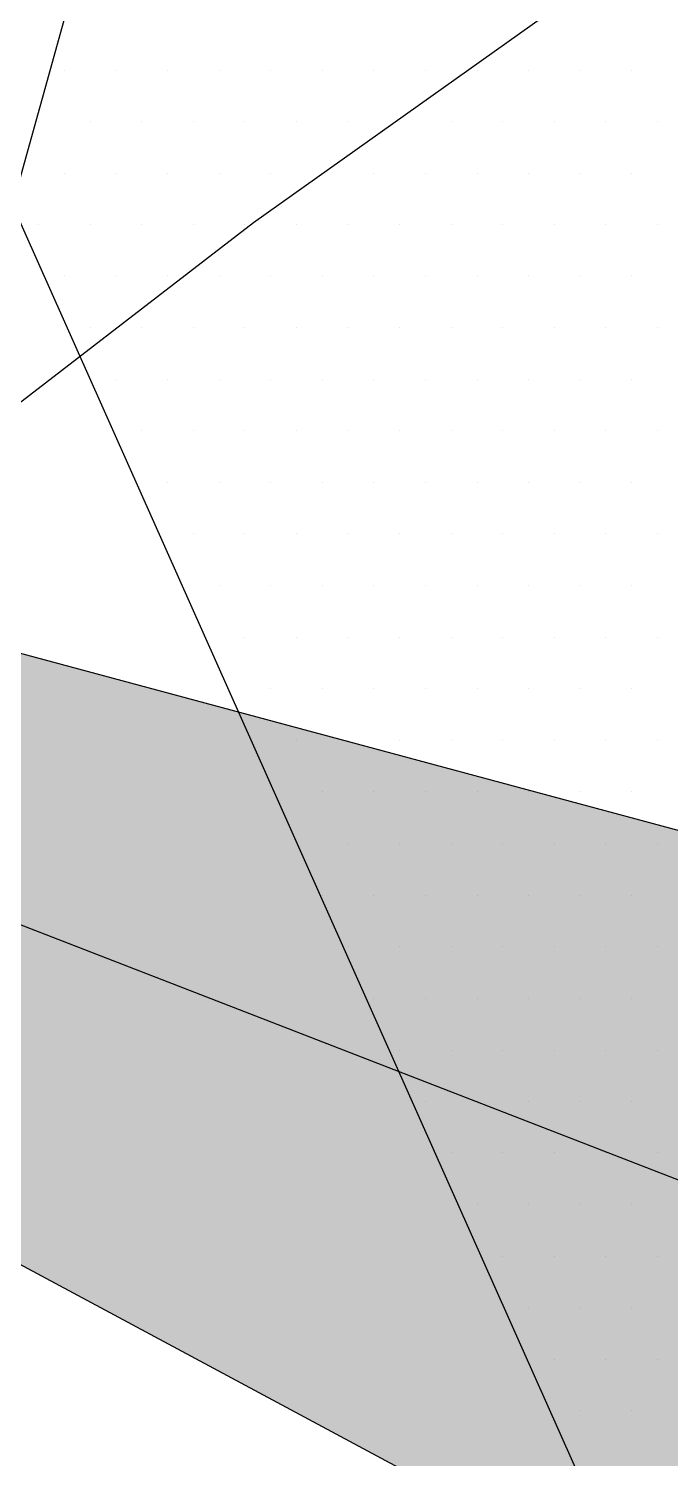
# Paper-space layout 'TOP_A1_00200_01-01-2017_MODELE' of a CAD drawing. Header units: millimetres. Extents: x -52 to 293, y -3 to 294.
# Drawn here: x 199.962 to 200.647, y 133.318 to 134.844 of the extents above; entities that cross this region are included whole.
import ezdxf

# ---------------------------------------------------------------- set-up
doc = ezdxf.new("R2010")
doc.units = ezdxf.units.MM
doc.header["$LTSCALE"] = 2
doc.linetypes.add('CACHEX2', pattern=[0.75, 0.5, -0.25])
for name, color, linetype in [('CALQUE_7', 4, 'Continuous'), ('CARTOUCHE', 7, 'Continuous'), ('rosace', 7, 'Continuous')]:
    doc.layers.add(name, color=color, linetype=linetype)

# ---------------------------------------------------------------- blocks, each defined once
blk = doc.blocks.new('A$C715108E3')
at = {"layer": 'CALQUE_7', "color": 131}
for p, q in [((-20.4584, -5.8091), (-20.4584, -5.8091)), ((-20.432, -5.8091), (-20.432, -5.8091)), ((-20.3403, -5.8091), (-20.3403, -5.8091)), ((-20.2489, -5.8091), (-20.2489, -5.8091)), ((-20.157, -5.8091), (-20.157, -5.8091)), ((-20.0652, -5.8091), (-20.0652, -5.8091)), ((-19.9737, -5.8091), (-19.9737, -5.8091)), ((-19.8819, -5.8091), (-19.8819, -5.8091)), ((-19.7899, -5.8091), (-19.7899, -5.8091)), ((-19.6979, -5.8091), (-19.6979, -5.8091)), ((-19.6068, -5.8091), (-19.6068, -5.8091)), ((-19.5146, -5.8091), (-19.5146, -5.8091)), ((-19.4228, -5.8091), (-19.4228, -5.8091)), ((-20.4839, -5.9003), (-20.4839, -5.9003)), ((-20.4779, -5.9003), (-20.4779, -5.9003)), ((-20.3864, -5.9003), (-20.3864, -5.9003)), ((-20.2946, -5.9003), (-20.2946, -5.9003)), ((-20.2028, -5.9003), (-20.2028, -5.9003)), ((-20.1111, -5.9003), (-20.1111, -5.9003)), ((-20.0195, -5.9003), (-20.0195, -5.9003)), ((-19.9275, -5.9003), (-19.9275, -5.9003)), ((-19.8354, -5.9003), (-19.8354, -5.9003)), ((-19.7442, -5.9003), (-19.7442, -5.9003)), ((-19.6521, -5.9003), (-19.6521, -5.9003)), ((-19.5603, -5.9003), (-19.5603, -5.9003)), ((-19.469, -5.9003), (-19.469, -5.9003)), ((-19.377, -5.9003), (-19.377, -5.9003)), ((-20.432, -5.9927), (-20.432, -5.9927)), ((-20.3403, -5.9927), (-20.3403, -5.9927)), ((-20.2489, -5.9927), (-20.2489, -5.9927)), ((-20.157, -5.9927), (-20.157, -5.9927)), ((-20.0652, -5.9927), (-20.0652, -5.9927)), ((-19.9737, -5.9927), (-19.9737, -5.9927)), ((-19.8819, -5.9927), (-19.8819, -5.9927)), ((-19.7899, -5.9927), (-19.7899, -5.9927)), ((-19.6979, -5.9927), (-19.6979, -5.9927)), ((-19.6068, -5.9927), (-19.6068, -5.9927)), ((-19.5146, -5.9927), (-19.5146, -5.9927)), ((-19.4228, -5.9927), (-19.4228, -5.9927)), ((-20.4779, -6.0842), (-20.4779, -6.0842)), ((-20.3864, -6.0842), (-20.3864, -6.0842)), ((-20.2946, -6.0842), (-20.2946, -6.0842)), ((-20.2028, -6.0842), (-20.2028, -6.0842)), ((-20.1111, -6.0842), (-20.1111, -6.0842)), ((-20.0195, -6.0842), (-20.0195, -6.0842)), ((-19.9275, -6.0842), (-19.9275, -6.0842)), ((-19.8354, -6.0842), (-19.8354, -6.0842)), ((-19.7442, -6.0842), (-19.7442, -6.0842)), ((-19.6521, -6.0842), (-19.6521, -6.0842)), ((-19.5603, -6.0842), (-19.5603, -6.0842)), ((-19.469, -6.0842), (-19.469, -6.0842)), ((-19.377, -6.0842), (-19.377, -6.0842)), ((-20.4685, -6.1753), (-20.4685, -6.1753)), ((-20.432, -6.1753), (-20.432, -6.1753)), ((-20.3403, -6.1753), (-20.3403, -6.1753)), ((-20.2489, -6.1753), (-20.2489, -6.1753)), ((-20.157, -6.1753), (-20.157, -6.1753)), ((-20.0652, -6.1753), (-20.0652, -6.1753)), ((-19.9737, -6.1753), (-19.9737, -6.1753)), ((-19.8819, -6.1753), (-19.8819, -6.1753)), ((-19.7899, -6.1753), (-19.7899, -6.1753)), ((-19.6979, -6.1753), (-19.6979, -6.1753)), ((-19.6068, -6.1753), (-19.6068, -6.1753)), ((-19.5146, -6.1753), (-19.5146, -6.1753)), ((-19.4228, -6.1753), (-19.4228, -6.1753)), ((-20.4277, -6.2678), (-20.4277, -6.2678)), ((-20.3864, -6.2678), (-20.3864, -6.2678)), ((-20.2946, -6.2678), (-20.2946, -6.2678)), ((-20.2028, -6.2678), (-20.2028, -6.2678)), ((-20.1111, -6.2678), (-20.1111, -6.2678)), ((-20.0195, -6.2678), (-20.0195, -6.2678)), ((-19.9275, -6.2678), (-19.9275, -6.2678)), ((-19.8354, -6.2678), (-19.8354, -6.2678)), ((-19.7442, -6.2678), (-19.7442, -6.2678)), ((-19.6521, -6.2678), (-19.6521, -6.2678)), ((-19.5603, -6.2678), (-19.5603, -6.2678)), ((-19.469, -6.2678), (-19.469, -6.2678)), ((-19.377, -6.2678), (-19.377, -6.2678)), ((-20.3864, -6.3593), (-20.3864, -6.3593)), ((-20.3403, -6.3593), (-20.3403, -6.3593)), ((-20.2489, -6.3593), (-20.2489, -6.3593)), ((-20.157, -6.3593), (-20.157, -6.3593)), ((-20.0652, -6.3593), (-20.0652, -6.3593)), ((-19.9737, -6.3593), (-19.9737, -6.3593)), ((-19.8819, -6.3593), (-19.8819, -6.3593)), ((-19.7899, -6.3593), (-19.7899, -6.3593)), ((-19.6979, -6.3593), (-19.6979, -6.3593)), ((-19.6068, -6.3593), (-19.6068, -6.3593)), ((-19.5146, -6.3593), (-19.5146, -6.3593)), ((-19.4228, -6.3593), (-19.4228, -6.3593)), ((-20.3456, -6.4508), (-20.3456, -6.4508)), ((-20.2946, -6.4508), (-20.2946, -6.4508)), ((-20.2028, -6.4508), (-20.2028, -6.4508)), ((-20.1111, -6.4508), (-20.1111, -6.4508)), ((-20.0195, -6.4508), (-20.0195, -6.4508)), ((-19.9275, -6.4508), (-19.9275, -6.4508)), ((-19.8354, -6.4508), (-19.8354, -6.4508)), ((-19.7442, -6.4508), (-19.7442, -6.4508)), ((-19.6521, -6.4508), (-19.6521, -6.4508)), ((-19.5603, -6.4508), (-19.5603, -6.4508)), ((-19.469, -6.4508), (-19.469, -6.4508)), ((-19.377, -6.4508), (-19.377, -6.4508)), ((-20.3051, -6.543), (-20.3051, -6.543)), ((-20.2489, -6.543), (-20.2489, -6.543)), ((-20.157, -6.543), (-20.157, -6.543)), ((-20.0652, -6.543), (-20.0652, -6.543)), ((-19.9737, -6.543), (-19.9737, -6.543)), ((-19.8819, -6.543), (-19.8819, -6.543)), ((-19.7899, -6.543), (-19.7899, -6.543)), ((-19.6979, -6.543), (-19.6979, -6.543)), ((-19.6068, -6.543), (-19.6068, -6.543)), ((-19.5146, -6.543), (-19.5146, -6.543)), ((-19.4228, -6.543), (-19.4228, -6.543)), ((-20.2641, -6.6344), (-20.2641, -6.6344)), ((-20.2028, -6.6344), (-20.2028, -6.6344)), ((-20.1111, -6.6344), (-20.1111, -6.6344)), ((-20.0195, -6.6344), (-20.0195, -6.6344)), ((-19.9275, -6.6344), (-19.9275, -6.6344)), ((-19.8354, -6.6344), (-19.8354, -6.6344)), ((-19.7442, -6.6344), (-19.7442, -6.6344)), ((-19.6521, -6.6344), (-19.6521, -6.6344)), ((-19.5603, -6.6344), (-19.5603, -6.6344)), ((-19.469, -6.6344), (-19.469, -6.6344)), ((-19.377, -6.6344), (-19.377, -6.6344)), ((-20.2232, -6.7259), (-20.2232, -6.7259)), ((-20.157, -6.7259), (-20.157, -6.7259)), ((-20.0652, -6.7259), (-20.0652, -6.7259)), ((-19.9737, -6.7259), (-19.9737, -6.7259)), ((-19.8819, -6.7259), (-19.8819, -6.7259)), ((-19.7899, -6.7259), (-19.7899, -6.7259)), ((-19.6979, -6.7259), (-19.6979, -6.7259)), ((-19.6068, -6.7259), (-19.6068, -6.7259)), ((-19.5146, -6.7259), (-19.5146, -6.7259)), ((-19.4228, -6.7259), (-19.4228, -6.7259)), ((-20.182, -6.8181), (-20.182, -6.8181)), ((-20.1111, -6.8181), (-20.1111, -6.8181)), ((-20.0195, -6.8181), (-20.0195, -6.8181)), ((-19.9275, -6.8181), (-19.9275, -6.8181)), ((-19.8354, -6.8181), (-19.8354, -6.8181)), ((-19.7442, -6.8181), (-19.7442, -6.8181)), ((-19.6521, -6.8181), (-19.6521, -6.8181)), ((-19.5603, -6.8181), (-19.5603, -6.8181)), ((-19.469, -6.8181), (-19.469, -6.8181)), ((-19.377, -6.8181), (-19.377, -6.8181)), ((-20.1411, -6.9095), (-20.1411, -6.9095)), ((-20.0652, -6.9095), (-20.0652, -6.9095)), ((-19.9737, -6.9095), (-19.9737, -6.9095)), ((-19.8819, -6.9095), (-19.8819, -6.9095)), ((-19.7899, -6.9095), (-19.7899, -6.9095)), ((-19.6979, -6.9095), (-19.6979, -6.9095)), ((-19.6068, -6.9095), (-19.6068, -6.9095)), ((-19.5146, -6.9095), (-19.5146, -6.9095)), ((-19.4228, -6.9095), (-19.4228, -6.9095)), ((-20.1004, -7.0019), (-20.1004, -7.0019)), ((-20.0195, -7.0019), (-20.0195, -7.0019)), ((-19.9275, -7.0019), (-19.9275, -7.0019)), ((-19.8354, -7.0019), (-19.8354, -7.0019)), ((-19.7442, -7.0019), (-19.7442, -7.0019)), ((-19.6521, -7.0019), (-19.6521, -7.0019)), ((-19.5603, -7.0019), (-19.5603, -7.0019)), ((-19.469, -7.0019), (-19.469, -7.0019)), ((-19.377, -7.0019), (-19.377, -7.0019)), ((-20.0596, -7.0932), (-20.0596, -7.0932)), ((-19.9737, -7.0932), (-19.9737, -7.0932)), ((-19.8819, -7.0932), (-19.8819, -7.0932)), ((-19.7899, -7.0932), (-19.7899, -7.0932)), ((-19.6979, -7.0932), (-19.6979, -7.0932)), ((-19.6068, -7.0932), (-19.6068, -7.0932)), ((-19.5146, -7.0932), (-19.5146, -7.0932)), ((-19.4228, -7.0932), (-19.4228, -7.0932)), ((-20.0187, -7.1849), (-20.0187, -7.1849)), ((-19.9275, -7.1849), (-19.9275, -7.1849)), ((-19.8354, -7.1849), (-19.8354, -7.1849)), ((-19.7442, -7.1849), (-19.7442, -7.1849)), ((-19.6521, -7.1849), (-19.6521, -7.1849)), ((-19.5603, -7.1849), (-19.5603, -7.1849)), ((-19.469, -7.1849), (-19.469, -7.1849)), ((-19.377, -7.1849), (-19.377, -7.1849)), ((-19.9775, -7.2773), (-19.9775, -7.2773)), ((-19.9737, -7.2773), (-19.9737, -7.2773)), ((-19.8819, -7.2773), (-19.8819, -7.2773)), ((-19.7899, -7.2773), (-19.7899, -7.2773)), ((-19.6979, -7.2773), (-19.6979, -7.2773)), ((-19.6068, -7.2773), (-19.6068, -7.2773)), ((-19.5146, -7.2773), (-19.5146, -7.2773)), ((-19.4228, -7.2773), (-19.4228, -7.2773)), ((-19.9366, -7.3683), (-19.9366, -7.3683)), ((-19.9275, -7.3683), (-19.9275, -7.3683)), ((-19.8354, -7.3683), (-19.8354, -7.3683)), ((-19.7442, -7.3683), (-19.7442, -7.3683)), ((-19.6521, -7.3683), (-19.6521, -7.3683)), ((-19.5603, -7.3683), (-19.5603, -7.3683)), ((-19.469, -7.3683), (-19.469, -7.3683)), ((-19.377, -7.3683), (-19.377, -7.3683)), ((-19.896, -7.46), (-19.896, -7.46)), ((-19.8819, -7.46), (-19.8819, -7.46)), ((-19.7899, -7.46), (-19.7899, -7.46)), ((-19.6979, -7.46), (-19.6979, -7.46)), ((-19.6068, -7.46), (-19.6068, -7.46)), ((-19.5146, -7.46), (-19.5146, -7.46)), ((-19.4228, -7.46), (-19.4228, -7.46)), ((-19.8551, -7.5524), (-19.8551, -7.5524)), ((-19.8354, -7.5524), (-19.8354, -7.5524)), ((-19.7442, -7.5524), (-19.7442, -7.5524)), ((-19.6521, -7.5524), (-19.6521, -7.5524)), ((-19.5603, -7.5524), (-19.5603, -7.5524)), ((-19.469, -7.5524), (-19.469, -7.5524)), ((-19.377, -7.5524), (-19.377, -7.5524)), ((-19.8144, -7.6436), (-19.8144, -7.6436)), ((-19.7899, -7.6436), (-19.7899, -7.6436)), ((-19.6979, -7.6436), (-19.6979, -7.6436)), ((-19.6068, -7.6436), (-19.6068, -7.6436)), ((-19.5146, -7.6436), (-19.5146, -7.6436)), ((-19.4228, -7.6436), (-19.4228, -7.6436)), ((-19.773, -7.7349), (-19.773, -7.7349)), ((-19.7442, -7.7349), (-19.7442, -7.7349)), ((-19.6521, -7.7349), (-19.6521, -7.7349)), ((-19.5603, -7.7349), (-19.5603, -7.7349)), ((-19.469, -7.7349), (-19.469, -7.7349)), ((-19.377, -7.7349), (-19.377, -7.7349)), ((-19.732, -7.8275), (-19.732, -7.8275)), ((-19.6979, -7.8275), (-19.6979, -7.8275)), ((-19.6068, -7.8275), (-19.6068, -7.8275)), ((-19.5146, -7.8275), (-19.5146, -7.8275)), ((-19.4228, -7.8275), (-19.4228, -7.8275)), ((-19.6915, -7.919), (-19.6915, -7.919)), ((-19.6521, -7.919), (-19.6521, -7.919)), ((-19.5603, -7.919), (-19.5603, -7.919)), ((-19.469, -7.919), (-19.469, -7.919)), ((-19.377, -7.919), (-19.377, -7.919)), ((-19.6506, -8.0102), (-19.6506, -8.0102)), ((-19.6068, -8.0102), (-19.6068, -8.0102)), ((-19.5146, -8.0102), (-19.5146, -8.0102)), ((-19.4228, -8.0102), (-19.4228, -8.0102)), ((-19.6098, -8.1026), (-19.6098, -8.1026)), ((-19.5603, -8.1026), (-19.5603, -8.1026)), ((-19.469, -8.1026), (-19.469, -8.1026)), ((-19.377, -8.1026), (-19.377, -8.1026)), ((-19.5686, -8.1941), (-19.5686, -8.1941)), ((-19.5146, -8.1941), (-19.5146, -8.1941)), ((-19.4228, -8.1941), (-19.4228, -8.1941))]:
    blk.add_line(p, q, dxfattribs=at)
blk.add_lwpolyline([(-13.4372, -9.6448), (-17.1584, -8.2441), (-18.0286, -7.9298), (-18.0526, -7.5674), (-19.5918, -4.1428), (-19.9715, -4.6917), (-20.3358, -5.3705), (-20.5244, -6.0493), (-18.8268, -9.8581), (-21.759, -9.5491), (-21.8471, -10.1027), (-21.9097, -10.8565), (-21.9352, -11.1957), (-19.0429, -11.5482), (-21.5982, -15.1374), (-21.3595, -15.879), (-21.1447, -16.5576), (-21.0193, -16.9601), (-20.5289, -16.3696), (-17.1333, -11.706), (-13.6302, -12.0681)], dxfattribs=at)
blk = doc.blocks.new('A$C581E6685')
at = {"layer": 'rosace'}
for color, points in [(40, [(-56.2481, 30.5655), (-39.8519, 24.2064), (-40.7961, 26.4076)]), (32, [(-39.8519, 24.2064), (-42.1559, 23.0023), (-56.2481, 30.5655)])]:
    blk.add_hatch(color=color, dxfattribs=at).paths.add_polyline_path(points)
at = {"layer": 'rosace', "color": 40}
blk.add_lwpolyline([(-56.2481, 30.5655), (-39.8519, 24.2064), (-40.7961, 26.4076)], close=True, dxfattribs=at)
at = {"layer": 'rosace', "color": 32}
blk.add_lwpolyline([(-39.8519, 24.2064), (-42.1559, 23.0023), (-56.2481, 30.5655)], close=True, dxfattribs=at)
at = {"layer": 'rosace', "color": 32, "linetype": 'CACHEX2', "ltscale": 1.5}
blk.add_ellipse((-38.0538, 23.8138), major_axis=(-19.0311, -3.534), ratio=0.590567, dxfattribs=at)
at = {"layer": 'rosace', "color": 32}
blk.add_ellipse((-37.6144, 23.8499), major_axis=(-13.5768, -4.2839), ratio=0.791971, dxfattribs=at)
at = {"layer": 'CARTOUCHE'}
blk.add_blockref('A$C715108E3', (-31.6739, 36.3189), dxfattribs=at)

psp = doc.layouts.new('TOP_A1_00200_01-01-2017_MODELE')

# ---------------------------------------------------------------- linework, layer by layer
at = {"layer": 'CARTOUCHE'}
psp.add_rational_spline([(193.9931, 140.7359), (193.9931, 129.8447), (193.9931, 118.9535), (193.9931, 115.1135), (197.8331, 115.1135), (243.3724, 115.1135), (288.9116, 115.1135), (292.7516, 115.1135), (292.7516, 118.9535), (292.7516, 129.8447), (292.7516, 140.7359), (292.7516, 144.5759), (288.9116, 144.5759), (243.3724, 144.5759), (197.8331, 144.5759), (193.9931, 144.5759), (193.9931, 140.7359)], [1, 1, 1, 0.707106781187, 1, 1, 1, 0.707106781187, 1, 1, 1, 0.707106781187, 1, 1, 1, 0.707106781187, 1], degree=2, knots=[0, 0, 0, 1, 1, 2.570796, 2.570796, 3.570796, 3.570796, 5.141593, 5.141593, 6.141593, 6.141593, 7.712389, 7.712389, 8.712389, 8.712389, 10.283185, 10.283185, 10.283185], dxfattribs=at)

# ---------------------------------------------------------------- block references
at = {"layer": 'CARTOUCHE', "xscale": 0.6, "yscale": 0.6, "zscale": 0.6}
psp.add_blockref('A$C581E6685', (231.2638, 116.4941), dxfattribs=at)

doc.saveas('drawing.dxf')
